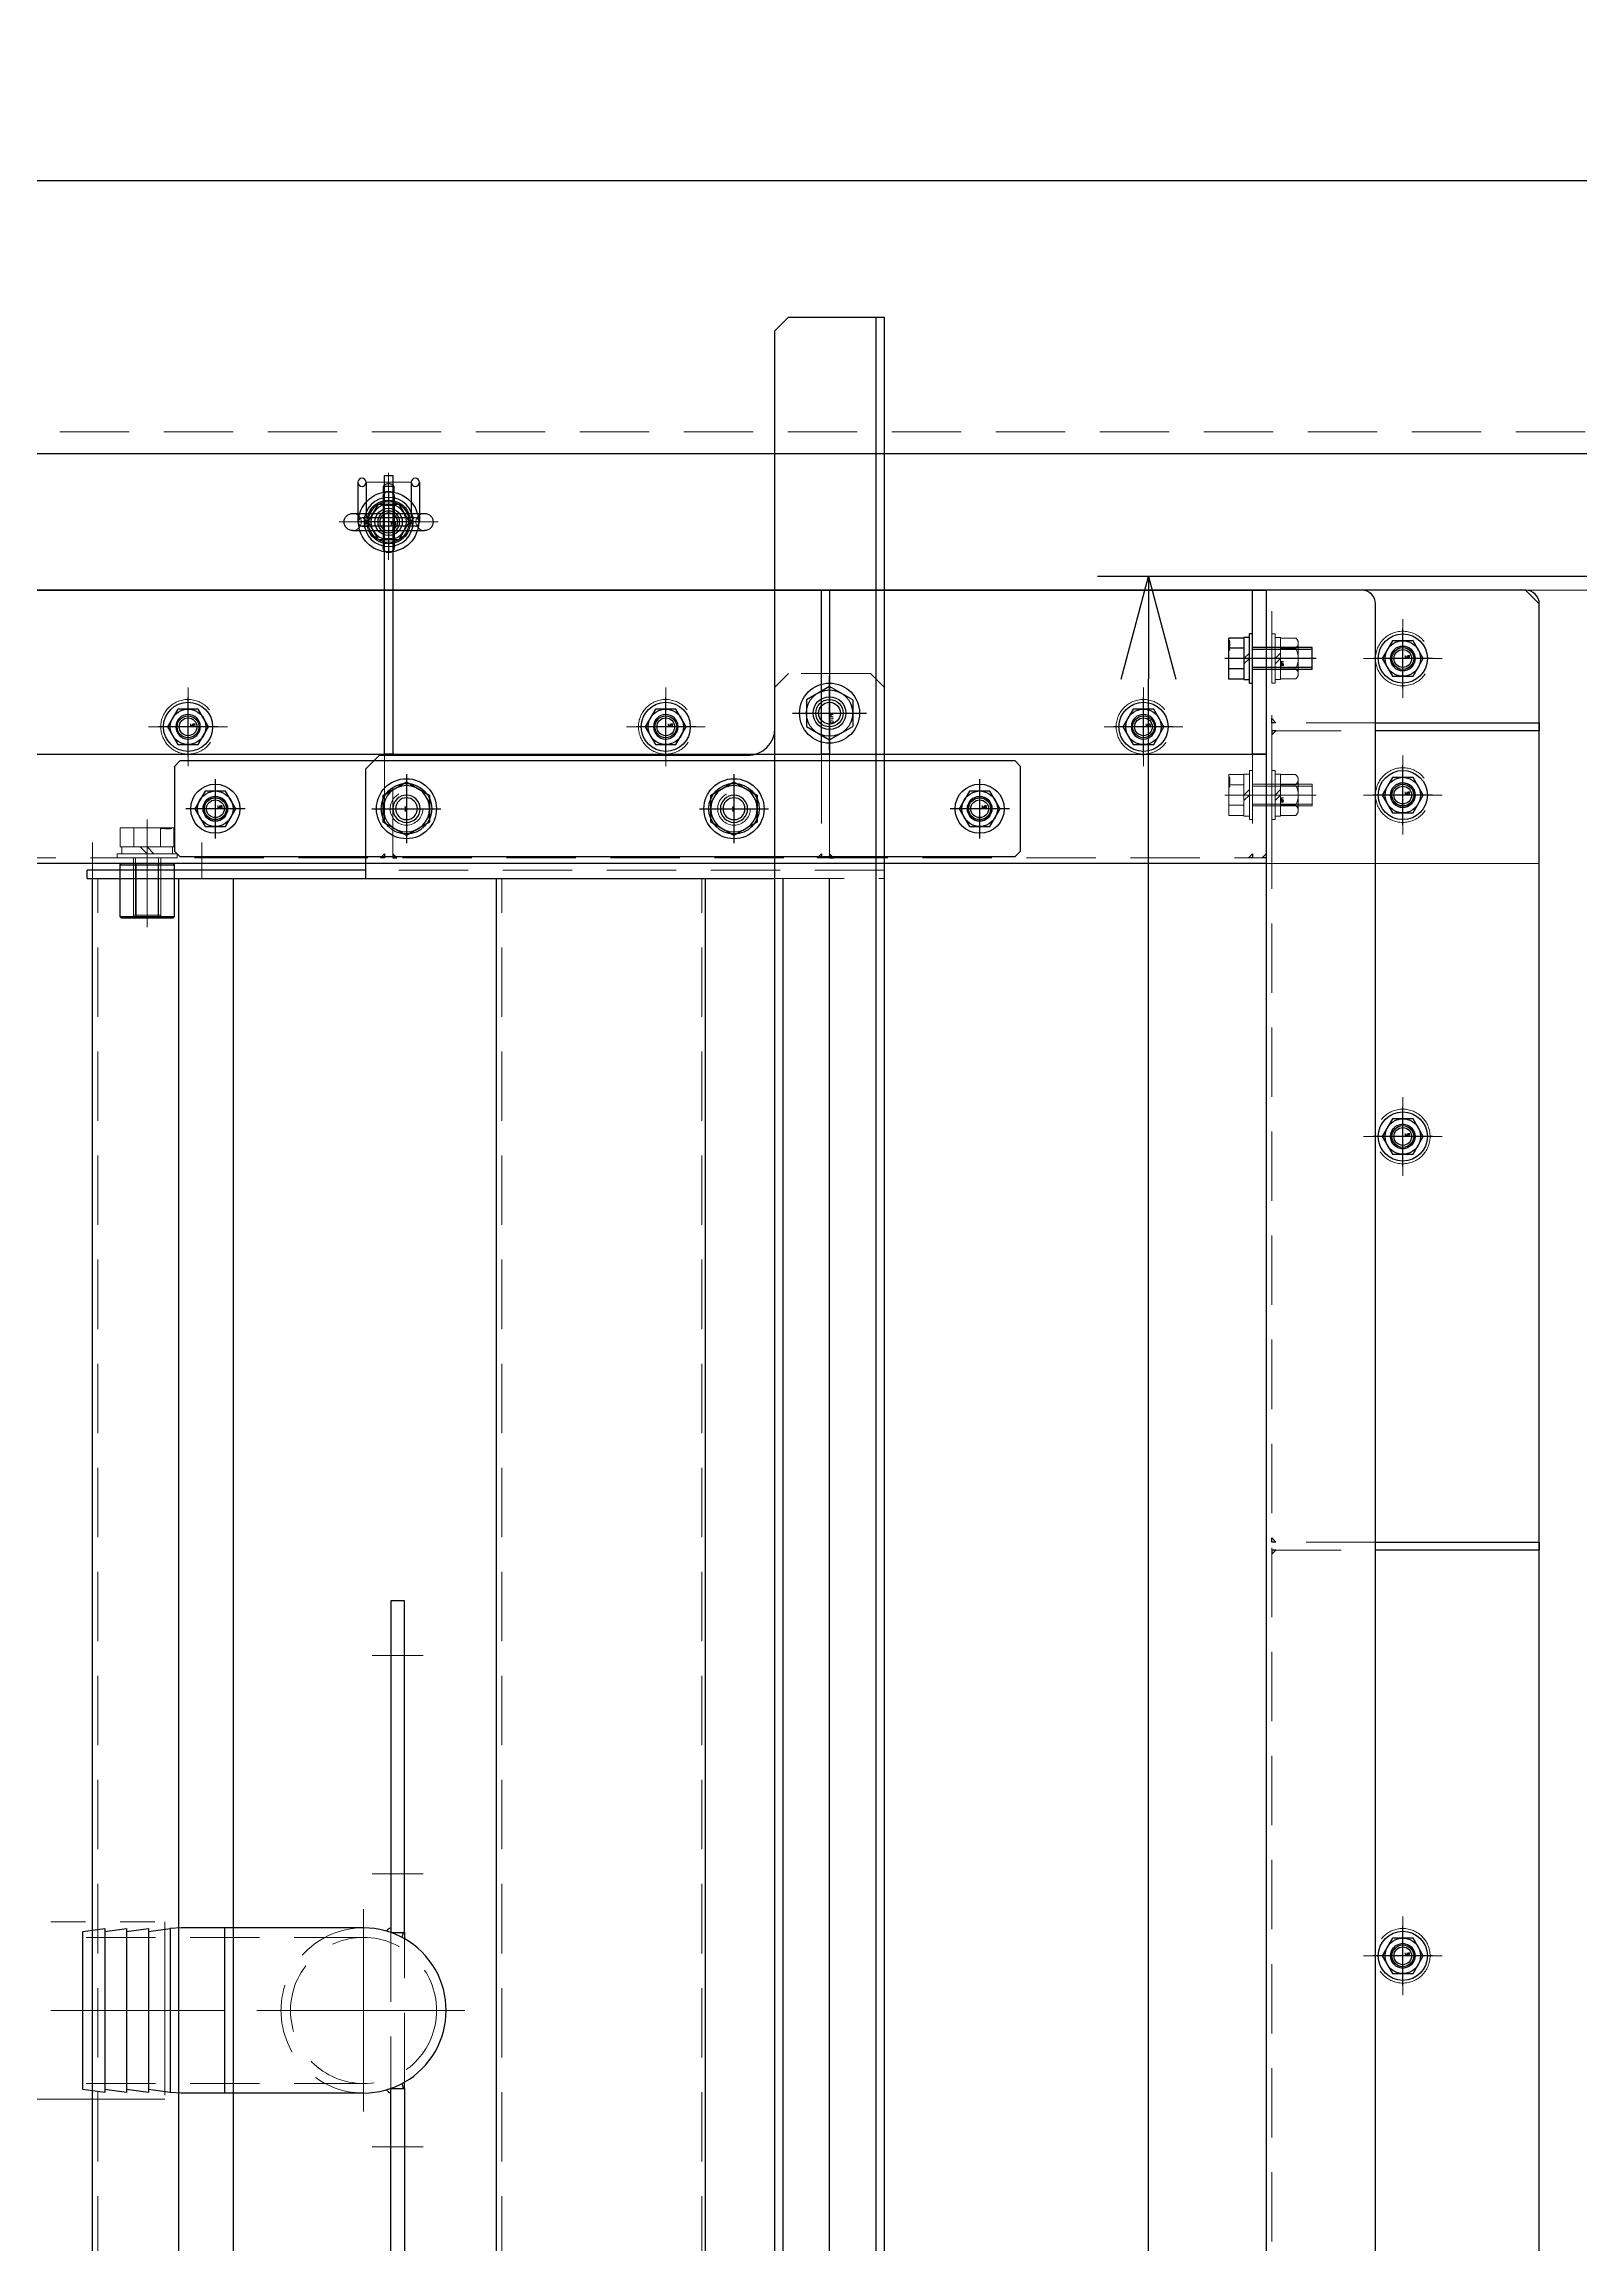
# Model space of a CAD drawing. Header units: millimetres. Extents: x -8731 to 85711, y -14522 to 31379.
# Drawn here: x 3292 to 3855, y 5232 to 6038 of the extents above; entities that cross this region are included whole.
import ezdxf
from ezdxf import colors
from ezdxf.entities.mleader import LeaderData, LeaderLine
from ezdxf.enums import TextEntityAlignment as Align
from ezdxf.math import Vec2, Vec3

# ---------------------------------------------------------------- set-up
doc = ezdxf.new("R2010")
doc.units = ezdxf.units.MM
doc.header["$LTSCALE"] = 4
doc.header["$PDMODE"] = 99
doc.header["$PDSIZE"] = 1
for name, pattern in [('CENTER2', [28.575, 19.05, -3.175, 3.175, -3.175]), ('HIDDEN', [9.525, 6.35, -3.175]), ('PHANTOM2', [31.75, 15.875, -3.175, 3.175, -3.175, 3.175, -3.175])]:
    doc.linetypes.add(name, pattern=pattern)
for name, color, linetype, lineweight in [('04_HIDDEN', 2, 'HIDDEN', 13), ('05_CENTER', 4, 'CENTER2', 13), ('06_PHANTOM', 2, 'PHANTOM2', 13), ('08_DIM', 3, 'Continuous', 13)]:
    doc.layers.add(name, color=color, linetype=linetype, lineweight=lineweight)
doc.layers.add('10_DRAFT', color=8, linetype='Continuous', lineweight=0, plot=False)
doc.styles.add('KSS_TXT', font='txt.shx', dxfattribs={"bigfont": 'extfont2.shx'})
doc.styles.add('KSS_TXT_L', font='txt.shx', dxfattribs={"height": 9, "bigfont": 'extfont2.shx'})
doc.styles.get("Standard").update_dxf_attribs({"font": 'txt.shx', "bigfont": 'extfont2.shx'})
doc.dimstyles.new('KSS_DIM', dxfattribs={"dimscale": 3, "dimtxt": 3, "dimasz": 2.5, "dimexe": 1.25, "dimexo": 0.625, "dimtad": 1, "dimdsep": 46, "dimtxsty": 'KSS_TXT', "dimblk": 'OPEN30', "dimcen": 0, "dimazin": 2, "dimtfac": 0.75, "dimtmove": 0, "dimatfit": 3, "dimldrblk": 'OPEN30', "dimfxl": 1, "dimtolj": 1, "dimarcsym": 0})

# ---------------------------------------------------------------- blocks, each defined once
blk = doc.blocks.new('AM_BALLOON1')
at = {"transparency": 16777216}
blk.add_circle((0, 0), 5, dxfattribs=at)
blk.add_attdef('B_NUMBER', text='', height=3, dxfattribs=at).set_placement((0, 0), align=Align.MIDDLE_CENTER)
blk = doc.blocks.new('_OPEN')
at = {"color": 0, "linetype": 'ByBlock'}
for p, q in [((-1, 0.167), (0, 0)), ((0, 0), (-1, -0.167)), ((0, 0), (-1, 0))]:
    blk.add_line(p, q, dxfattribs=at)
blk = doc.blocks.new('M8アイナットc_1')
at = {"color": 0}
for p, q in [((-13.15, 3.15), (13.15, 3.15)), ((-13.15, -3.15), (13.15, -3.15))]:
    blk.add_line(p, q, dxfattribs=at)
for centre, radius, start, end in [((-13.15, 0), 3.15, 90, 270), ((0, 0), 8, 23.18804, 156.81196), ((13.15, 0), 3.15, 270, 90), ((0, 0), 8, 203.18804, 336.81196)]:
    blk.add_arc(centre, radius, start, end, dxfattribs=at)
at = {"layer": '04_HIDDEN', "color": 0}
for radius in [4, 3.25]:
    blk.add_circle((0, 0), radius, dxfattribs=at)
for centre, radius, start, end in [((-13.15, 0), 3.15, 270, 90), ((0, 0), 8, 156.81196, 203.18804), ((0, 0), 8, 336.81196, 23.18804), ((13.15, 0), 3.15, 90, 270)]:
    blk.add_arc(centre, radius, start, end, dxfattribs=at)
at = {"layer": '05_CENTER', "color": 0}
for p, q in [((0, -10.01), (0, 10.01)), ((-18.09, 0), (18.09, 0))]:
    blk.add_line(p, q, dxfattribs=at)
blk = doc.blocks.new('8b_1_1_1')
at = {"color": 0, "linetype": 'CENTER2'}
for p, q in [((0, -10.87), (0, 10.87)), ((10.87, 0), (-10.87, 0))]:
    blk.add_line(p, q, dxfattribs=at)
at = {"color": 0}
for p, q in [((-3.75, 6.49), (-7.5, 0)), ((-3.75, 6.49), (-7.5, 0)), ((-7.5, 0), (-3.75, -6.49)), ((-7.5, 0), (-3.75, -6.49)), ((3.75, 6.49), (-3.75, 6.49)), ((3.75, 6.49), (-3.75, 6.49)), ((7.5, 0), (3.75, 6.49)), ((7.5, 0), (3.75, 6.49)), ((3.75, -6.49), (7.5, 0)), ((3.75, -6.49), (7.5, 0)), ((-3.75, -6.49), (3.75, -6.49)), ((-3.75, -6.49), (3.75, -6.49))]:
    blk.add_line(p, q, dxfattribs=at)
for radius in [9, 6.5, 4, 3.25]:
    blk.add_circle((0, 0), radius, dxfattribs=at)
at = {"layer": '10_DRAFT', "style": 'KSS_TXT'}
blk.add_text('M8', height=1, dxfattribs=at).set_placement((0.76, 0.14))
blk = doc.blocks.new('A$C4764547B_1')
at = {"color": 0}
for p, q in [((-2, -9.3), (-2, 9.3)), ((2, -9.3), (2, 9.3))]:
    blk.add_line(p, q, dxfattribs=at)
for centre, start, end in [((0, 9.3), 0, 180), ((0, -9.3), 180, 0)]:
    blk.add_arc(centre, 2, start, end, dxfattribs=at)
at = {"layer": '04_HIDDEN', "color": 0}
for centre, start, end in [((0, 9.3), 180, 0), ((0, -9.3), 0, 180)]:
    blk.add_arc(centre, 2, start, end, dxfattribs=at)
at = {"layer": '10_DRAFT'}
blk.add_line((-2, 0), (2, 0), dxfattribs=at)
blk = doc.blocks.new('A$C5B506AB2_1')
at = {"color": 0}
for p, q in [((-11.25, 14.51), (-11.25, 0)), ((-8.25, 14.51), (-8.25, 1.5)), ((8.25, 14.51), (8.25, 1.5)), ((11.25, 14.51), (11.25, 0)), ((9.75, 1.5), (-9.75, 1.5)), ((-8.25, 1.5), (-7.35, 1.5)), ((8.25, 1.5), (7.35, 1.5)), ((-9.77, -1.5), (-7.35, -1.5)), ((9.75, -1.5), (-9.75, -1.5)), ((9.77, -1.5), (7.35, -1.5))]:
    blk.add_line(p, q, dxfattribs=at)
blk.add_lwpolyline([(2, 11), (2, 13), (-2, 13), (-2, 11)], close=True, dxfattribs=at)
for radius in [11, 7.5, 5]:
    blk.add_circle((0, 0), radius, dxfattribs=at)
for centre, radius, start, end in [((-9.75, 14.51), 1.5, 0, 180), ((-9.75, 14.51), 1.5, 180, 0), ((0, 11.51), 2.5, 36.77126, 143.22874), ((9.75, 14.51), 1.5, 0, 180), ((9.75, 14.51), 1.5, 180, 0), ((-9.77, 0), 1.5, 180, 270), ((-9.75, 0), 1.5, 90, 270), ((-9.75, 0), 1.5, 270, 90), ((9.75, 0), 1.5, 90, 270), ((9.75, 0), 1.5, 270, 90), ((9.77, 0), 1.5, 270, 0)]:
    blk.add_arc(centre, radius, start, end, dxfattribs=at)
at = {"layer": '05_CENTER', "color": 0}
for p, q in [((0, -13.89), (0, 17.93)), ((-14.88, 0), (14.88, 0))]:
    blk.add_line(p, q, dxfattribs=at)
at = {"layer": '10_DRAFT'}
blk.add_line((8.25, 14.51), (-8.25, 14.51), dxfattribs=at)
blk = doc.blocks.new('A$C4C410D0F_1')
at = {"color": 4}
for name in ['M8アイナットc_1', 'A$C4764547B_1']:
    blk.add_blockref(name, (0, 0), dxfattribs=at)
at = {"color": 4, "xscale": -1, "rotation": 180}
blk.add_blockref('A$C5B506AB2_1', (0, 0), dxfattribs=at)
blk.add_blockref('8b_1_1_1', (0, 0))
blk = doc.blocks.new('A$C3AA34862_1_1_1')
at = {"color": 0}
blk.add_lwpolyline([(0, 1100), (2500, 1100), (2500, 1000), (0, 1000)], close=True, dxfattribs=at)
at = {"layer": '04_HIDDEN'}
blk.add_line((0, 1008), (2500, 1008), dxfattribs=at)
blk = doc.blocks.new('_Open30')
at = {"color": 0, "linetype": 'ByBlock', "lineweight": -2}
for p, q in [((-1, 0.268), (0, 0)), ((0, 0), (-1, -0.268)), ((0, 0), (-1, 0))]:
    blk.add_line(p, q, dxfattribs=at)
blk = doc.blocks.new('*D1873')
at = {"layer": '08_DIM', "color": 0, "lineweight": -2, "transparency": 16777216}
for p, q in [((3882.02, 5842.9), (3677.9, 5842.9)), ((3696.65, 3970.4), (3696.65, 5805.4)), ((3882.02, 3932.9), (3677.9, 3932.9))]:
    blk.add_line(p, q, dxfattribs=at)
at = {"layer": 'Defpoints', "color": 0, "transparency": 16777216}
for p in [(3696.65, 5842.9), (3891.4, 5842.9), (3891.4, 3932.9)]:
    blk.add_point(p, dxfattribs=at)
at = {"layer": '08_DIM', "color": 0, "lineweight": -2, "transparency": 16777216, "xscale": 37.5, "yscale": 37.5, "zscale": 37.5}
for p, rotation in [((3696.65, 5842.9), 90), ((3696.65, 3932.9), 270)]:
    blk.add_blockref('_Open30', p, dxfattribs=dict(at, rotation=rotation))
at = {"layer": '08_DIM', "color": 0, "transparency": 16777216, "insert": (3664.77, 4887.9), "char_height": 45, "attachment_point": 5, "rotation": 90, "style": 'KSS_TXT'}
blk.add_mtext('\\A1;1910', dxfattribs=at)
blk = doc.blocks.new('A$C31BA7C9D_1_1_1')
at = {"color": 0}
blk.add_line((-30, 50), (1670, 50), dxfattribs=at)
blk.add_lwpolyline([(1670, -50), (1670, -50), (-30, -50), (-30, -50)], dxfattribs=at)
for centre, radius in [((1270, 0), 10), ((1570, 0), 10), ((1270, 0), 4.5), ((1570, 0), 4.5)]:
    blk.add_circle(centre, radius, dxfattribs=at)
at = {"layer": '05_CENTER'}
for p, q in [((1270, -14.44), (1270, 14.44)), ((1570, -14.44), (1570, 14.44)), ((1255.56, 0), (1284.44, 0)), ((1555.56, 0), (1584.44, 0))]:
    blk.add_line(p, q, dxfattribs=at)
at = {"layer": '10_DRAFT'}
blk.add_line((1670, 50), (1670, -50), dxfattribs=at)
blk = doc.blocks.new('A$C4A032556_1_1_1')
at = {"color": 0}
blk.add_lwpolyline([(150, 50), (150, 50), (150, -45), (145, -50), (-545, -50), (-550, -45), (-550, 50)], dxfattribs=at)
for centre in [(100, 25), (-345, 0), (-170, 0), (5, 0), (100, -25)]:
    blk.add_circle(centre, 4.5, dxfattribs=at)
at = {"layer": '04_HIDDEN'}
blk.add_lwpolyline([(-550, 50), (150, 50)], dxfattribs=at)
for centre in [(100, 25), (-345, 0), (-170, 0), (5, 0), (100, -25)]:
    blk.add_circle(centre, 10, dxfattribs=at)
at = {"layer": '05_CENTER'}
for p, q in [((100, 10.56), (100, 39.44)), ((114.44, 25), (85.56, 25)), ((-345, -14.44), (-345, 14.44)), ((-170, -14.44), (-170, 14.44)), ((5, -14.44), (5, 14.44)), ((-330.56, 0), (-359.44, 0)), ((-155.56, 0), (-184.44, 0)), ((19.44, 0), (-9.44, 0)), ((100, -39.44), (100, -10.56)), ((114.44, -25), (85.56, -25))]:
    blk.add_line(p, q, dxfattribs=at)
blk = doc.blocks.new('A$C73615150_1_1_1')
at = {"color": 0}
blk.add_line((-20, 10), (520, 10), dxfattribs=at)
blk.add_lwpolyline([(520, -50), (520, -50), (520, 50), (-80, 50), (-80, -45, 0.414214), (-75, -50), (-75, -50), (520, -50)], format="xyb", dxfattribs=at)
at = {"color": 3}
for points in [[(197, 48), (195.5, 48), (195.5, 48), (197, 46.5)], [(200, 48), (201.5, 48), (201.5, 48), (200, 46.5)], [(357, 48), (355.5, 48), (355.5, 48), (357, 46.5)], [(360, 48), (361.5, 48), (361.5, 48), (360, 46.5)], [(515, 48), (513.5, 48), (513.5, 48), (515, 46.5)], [(520, 48), (518.5, 48), (518.5, 48), (520, 46.5)]]:
    blk.add_lwpolyline(points, close=True, dxfattribs=at)
at = {"color": 0}
for points in [[(200, 10), (197, 10), (197, -92), (200, -92)], [(360, 10), (357, 10), (357, -50), (360, -50)], [(520, 10), (515, 10), (515, -50), (520, -50)]]:
    blk.add_lwpolyline(points, close=True, dxfattribs=at)
for centre in [(135, 30), (415, 30), (125, 0), (300, 0), (475, 0)]:
    blk.add_circle(centre, 4.5, dxfattribs=at)
at = {"layer": '04_HIDDEN'}
for p, q in [((-25, 48), (520, 48)), ((197, 10), (197, 48)), ((200, 48), (200, 10)), ((357, 10), (357, 48)), ((360, 10), (360, 48)), ((360, 48), (360, 10)), ((515, 10), (515, 48)), ((520, 48), (520, 10)), ((197, -69), (200, -69)), ((197, -81), (200, -81))]:
    blk.add_line(p, q, dxfattribs=at)
at = {"layer": '05_CENTER'}
for p, q in [((90, 42.39), (90, 55.61)), ((110, 42.39), (110, 55.61)), ((130, 42.39), (130, 55.61)), ((135, 22.66), (135, 37.34)), ((415, 22.66), (415, 37.34)), ((142.34, 30), (127.66, 30)), ((422.34, 30), (407.66, 30)), ((509.2, 25), (525.89, 25)), ((125, -9.34), (125, 9.34)), ((300, -9.34), (300, 9.34)), ((475, -9.34), (475, 9.34)), ((134.34, 0), (115.66, 0)), ((309.34, 0), (290.66, 0)), ((484.34, 0), (465.66, 0)), ((509.2, -25), (525.89, -25)), ((191.62, -75), (205.22, -75))]:
    blk.add_line(p, q, dxfattribs=at)
blk = doc.blocks.new('A$C736D5B8A_1_1_1')
at = {"color": 0}
blk.add_line((-117, 10), (1773, 10), dxfattribs=at)
blk.add_lwpolyline([(-117, -50), (1773, -50, 0.414214), (1778, -45), (1778, 50), (-122, 50), (-122, -45, 0.414214)], format="xyb", close=True, dxfattribs=at)
at = {"color": 3}
for points in [[(1426.5, 48), (1425, 48), (1425, 48), (1426.5, 46.5)], [(1429.5, 48), (1431, 48), (1431, 48), (1429.5, 46.5)], [(1726.5, 48), (1725, 48), (1725, 48), (1726.5, 46.5)], [(1729.5, 48), (1731, 48), (1731, 48), (1729.5, 46.5)]]:
    blk.add_lwpolyline(points, close=True, dxfattribs=at)
at = {"color": 0}
for points in [[(1426.5, 10), (1429.5, 10), (1429.5, -50), (1426.5, -50)], [(1726.5, 10), (1729.5, 10), (1729.5, -50), (1726.5, -50)]]:
    blk.add_lwpolyline(points, close=True, dxfattribs=at)
for centre in [(1278, 0), (1578, 0), (1703, 0), (1753, 0)]:
    blk.add_circle(centre, 4.5, dxfattribs=at)
blk.add_arc((1773, 15), 5, 270, 0, dxfattribs=at)
at = {"layer": '04_HIDDEN'}
for p, q in [((-122, 48), (1778, 48)), ((1426.5, 48), (1426.5, 10)), ((1429.5, 10), (1429.5, 48)), ((1726.5, 48), (1726.5, 10)), ((1729.5, 10), (1729.5, 48))]:
    blk.add_line(p, q, dxfattribs=at)
at = {"layer": '05_CENTER'}
for p, q in [((1703, 55.8), (1703, 42.11)), ((1753, 55.8), (1753, 42.11)), ((1278, -9.34), (1278, 9.34)), ((1578, -9.34), (1578, 9.34)), ((1703, -9.34), (1703, 9.34)), ((1753, -9.34), (1753, 9.34)), ((1268.66, 0), (1287.34, 0)), ((1568.66, 0), (1587.34, 0)), ((1693.66, 0), (1712.34, 0)), ((1743.66, 0), (1762.34, 0))]:
    blk.add_line(p, q, dxfattribs=at)
blk = doc.blocks.new('M8Nza_1_1_1')
at = {"color": 0}
for p, q in [((-7.5, 8.69), (-7.5, 3.2)), ((5.62, 9.7), (-5.63, 9.7)), ((-3.75, 3.2), (-3.75, 8.69)), ((3.75, 8.69), (3.75, 3.2)), ((7.5, 3.2), (7.5, 8.69)), ((-7.7, 3.2), (7.7, 3.2)), ((-7.7, 3.2), (-7.7, 1.2)), ((0, 1.2), (-2, 3.2)), ((0, 3.2), (2, 1.2)), ((7.7, 3.2), (7.7, 1.2))]:
    blk.add_line(p, q, dxfattribs=at)
at = {"color": 0, "linetype": 'CENTER2'}
blk.add_line((0, 9.7), (0, 0), dxfattribs=at)
at = {"color": 0}
blk.add_lwpolyline([(-9, 1.2), (9, 1.2), (9, 0), (-9, 0)], close=True, dxfattribs=at)
for centre, radius, start, end in [((-5.63, 7.45), 2.25, 33.626, 146.374), ((0, 2.2), 7.5, 60, 120), ((5.62, 7.45), 2.25, 33.626, 146.374)]:
    blk.add_arc(centre, radius, start, end, dxfattribs=at)
at = {"layer": '10_DRAFT', "style": 'KSS_TXT'}
blk.add_text('M8', height=1, dxfattribs=at).set_placement((0.87, 3.27))
blk = doc.blocks.new('A$C46CB4146_1_1_1')
at = {"color": 0}
for p, q in [((-7.51, 8.7), (7.51, 8.7)), ((-7.51, 3.2), (-7.51, 8.7)), ((-3.75, 3.2), (-3.75, 8.7)), ((3.75, 3.2), (3.75, 8.7)), ((7.51, 3.2), (7.51, 8.7)), ((-9, 1.2), (9, 1.2)), ((-9, 1.2), (-9, 0)), ((-7.7, 3.2), (-7.7, 1.2)), ((7.7, 3.2), (-7.7, 3.2)), ((0, 1.2), (-2, 3.2)), ((0, 3.2), (2, 1.2)), ((7.7, 1.2), (7.7, 3.2)), ((9, 0), (9, 1.2)), ((-9, 0), (9, 0))]:
    blk.add_line(p, q, dxfattribs=at)
at = {"color": 0, "linetype": 'CENTER2'}
blk.add_line((0, -23.3), (0, 10.2), dxfattribs=at)
at = {"color": 0, "linetype": 'HIDDEN'}
for p, q in [((-4, -21.8), (-4, 0)), ((-3.32, -21.8), (-3.32, 0)), ((3.32, -21.8), (3.32, 0)), ((4, -21.8), (4, 0)), ((-4, -21.8), (4, -21.8))]:
    blk.add_line(p, q, dxfattribs=at)
at = {"layer": '10_DRAFT', "style": 'KSS_TXT_L'}
blk.add_text('BT-M8x25L,SW,PW', height=0.3, dxfattribs=at).set_placement((2.97, 8.36))
blk = doc.blocks.new('FWTAS-D20-M10-T20.0a_1_1')
at = {"color": 0}
for p, q in [((-10, -0.5), (10, -0.5)), ((-10, -19.5), (10, -19.5))]:
    blk.add_line(p, q, dxfattribs=at)
blk.add_lwpolyline([(-9.5, -20), (9.5, -20), (10, -19.5), (10, -0.5), (9.5, 0), (-9.5, 0), (-10, -0.5), (-10, -19.5)], close=True, dxfattribs=at)
at = {"layer": '04_HIDDEN', "color": 0}
for p, q in [((-5, 0), (-5, -20)), ((-4, 0), (-4, -20)), ((4, 0), (4, -20)), ((5, 0), (5, -20))]:
    blk.add_line(p, q, dxfattribs=at)
at = {"layer": '05_CENTER', "color": 0}
blk.add_line((0, -23.39), (0, 3.39), dxfattribs=at)
blk = doc.blocks.new('A$C7AFA21F4_1_1_1')
at = {"color": 0}
for p, q in [((-9.81, 11), (9.81, 11)), ((-9.81, 4), (-9.81, 11)), ((-4.91, 4), (-4.91, 11)), ((4.91, 4), (4.91, 11)), ((9.81, 4), (9.81, 11)), ((-11, 1.5), (11, 1.5)), ((-11, 1.5), (-11, 0)), ((-11, 0), (11, 0)), ((9.81, 4), (-9.81, 4)), ((-9.25, 4), (-9.25, 1.5)), ((0, 1.5), (-2.5, 4)), ((0, 4), (2.5, 1.5)), ((9.25, 1.5), (9.25, 4)), ((11, 0), (11, 1.5))]:
    blk.add_line(p, q, dxfattribs=at)
at = {"color": 0, "linetype": 'CENTER2'}
blk.add_line((0, -24), (0, 14), dxfattribs=at)
at = {"color": 0, "linetype": 'HIDDEN'}
for p, q in [((-5, -21), (-5, 0)), ((-4.19, -21), (-4.19, 0)), ((4.19, -21), (4.19, 0)), ((5, -21), (5, 0)), ((-5, -21), (5, -21))]:
    blk.add_line(p, q, dxfattribs=at)
at = {"layer": '10_DRAFT', "style": 'KSS_TXT_L'}
blk.add_text('BT-M10x25L,SW,PW', height=0.3, dxfattribs=at).set_placement((5.1, 10.66))
blk = doc.blocks.new('A$C7CBE1021_1_1')
at = {"color": 0}
blk.add_lwpolyline([(-13, -17.5), (293, -17.5), (295, -15.5), (295, 15.5), (293, 17.5), (-13, 17.5), (-15, 15.5), (-15, -15.5)], close=True, dxfattribs=at)
for centre in [(0, 0), (280, 0)]:
    blk.add_circle(centre, 4.5, dxfattribs=at)
at = {"layer": '05_CENTER'}
for p, q in [((0, -7.34), (0, 7.34)), ((280, -7.34), (280, 7.34)), ((7.34, 0), (-7.34, 0)), ((287.34, 0), (272.66, 0))]:
    blk.add_line(p, q, dxfattribs=at)
blk = doc.blocks.new('NTFLS-20b_1_1')
at = {"color": 0}
for p, q in [((-4.9, 8.49), (-9.8, 0)), ((-4.9, 8.49), (4.9, 8.49)), ((9.8, 0), (4.9, 8.49)), ((-9.8, 0), (-4.9, -8.49)), ((4.9, -8.49), (9.8, 0)), ((-4.9, -8.49), (4.9, -8.49))]:
    blk.add_line(p, q, dxfattribs=at)
at = {"color": 0, "linetype": 'CENTER2'}
for p, q in [((0, -11.1), (0, 11.1)), ((11.1, 0), (-11.1, 0))]:
    blk.add_line(p, q, dxfattribs=at)
at = {"color": 0}
for radius in [8.49, 5, 4]:
    blk.add_circle((0, 0), radius, dxfattribs=at)
blk = doc.blocks.new('A$C69041DDD_1_1_1')
at = {"color": 0}
for p, q in [((77, 889.5), (72, 884.5)), ((212, 889.5), (77, 889.5)), ((72, 884.5), (72, 844.5)), ((72, 847.5), (-30, 847.5)), ((-30, 844.5), (-30, 847.5)), ((-30, 844.5), (222, 844.5)), ((-28, -844.5), (-28, 844.5)), ((120, -844.5), (120, 844.5)), ((196.59, -844.5), (196.59, 844.5)), ((222, -844.5), (222, 844.5)), ((225, -844.5), (225, 844.5)), ((242, -844.5), (242, 844.5))]:
    blk.add_line(p, q, dxfattribs=at)
at = {"color": 3}
for p, q in [((3.63, -844.5), (3.63, 844.5)), ((23.63, -844.5), (23.63, 844.5))]:
    blk.add_line(p, q, dxfattribs=at)
at = {"color": 0}
blk.add_circle((242, 905), 6, dxfattribs=at)
blk.add_arc((212, 899.5), 10, 270, 0, dxfattribs=at)
at = {"layer": '04_HIDDEN'}
for p, q in [((227, 919.5), (222, 914.5)), ((257, 919.5), (227, 919.5)), ((262, 914.5), (257, 919.5)), ((222, 914.5), (222, 899.5)), ((262, 844.5), (262, 914.5)), ((2, 844.5), (2, 847.5)), ((262, 847.5), (72, 847.5)), ((-26, -844.5), (-26, 844.5)), ((122, -844.5), (122, 844.5)), ((195.17, -844.5), (195.17, 844.5)), ((222, 844.5), (262, 844.5))]:
    blk.add_line(p, q, dxfattribs=at)
for centre in [(87, 870), (207, 870)]:
    blk.add_circle(centre, 6, dxfattribs=at)
at = {"layer": '05_CENTER'}
for p, q in [((242, 914.34), (242, 895.66)), ((232.66, 905), (251.34, 905)), ((87, 880.05), (87, 859.95)), ((207, 880.05), (207, 859.95)), ((76.95, 870), (97.05, 870)), ((196.95, 870), (217.05, 870))]:
    blk.add_line(p, q, dxfattribs=at)
at = {"layer": '10_DRAFT'}
blk.add_line((-8, 844.5), (-8, 847.5), dxfattribs=at)
at = {"color": 4, "xscale": -1, "rotation": 270}
for p in [(87, 870), (207, 870)]:
    blk.add_blockref('NTFLS-20b_1_1', p, dxfattribs=at)
blk = doc.blocks.new('A$C5EC12063_1_1')
at = {"color": 0}
blk.add_line((-1955, 17), (145, 17), dxfattribs=at)
blk.add_lwpolyline([(-1955, 20), (145, 20), (145, -15), (140, -20), (-1950, -20), (-1955, -15)], close=True, dxfattribs=at)
blk.add_circle((-1810, 0), 6, dxfattribs=at)
at = {"layer": '05_CENTER'}
for p, q in [((-1810, -9.34), (-1810, 9.34)), ((-1819.34, 0), (-1800.66, 0))]:
    blk.add_line(p, q, dxfattribs=at)
blk = doc.blocks.new('10b_2_1')
at = {"color": 0}
for p, q in [((-4.9, 8.49), (-9.8, 0)), ((-4.9, 8.49), (4.9, 8.49)), ((9.8, 0), (4.9, 8.49)), ((-9.8, 0), (-4.9, -8.49)), ((4.9, -8.49), (9.8, 0)), ((-4.9, -8.49), (4.9, -8.49))]:
    blk.add_line(p, q, dxfattribs=at)
at = {"color": 0, "linetype": 'CENTER2'}
for p, q in [((0, -13.51), (0, 13.51)), ((13.51, 0), (-13.51, 0))]:
    blk.add_line(p, q, dxfattribs=at)
at = {"color": 0}
for radius in [11, 8.49, 5, 4]:
    blk.add_circle((0, 0), radius, dxfattribs=at)
at = {"layer": '10_DRAFT', "style": 'KSS_TXT'}
blk.add_text('M10', height=1.25, dxfattribs=at).set_placement((0.26, 0.12))
blk = doc.blocks.new('A$C491655AE_1_1_1')
at = {"color": 0}
for p, q in [((-9.81, 0), (-4.91, 8.5)), ((-4.91, 8.5), (4.91, 8.5)), ((4.91, 8.5), (9.81, 0)), ((-4.91, -8.5), (-9.81, 0)), ((9.81, 0), (4.91, -8.5)), ((4.91, -8.5), (-4.91, -8.5))]:
    blk.add_line(p, q, dxfattribs=at)
at = {"color": 0, "linetype": 'CENTER2'}
for p, q in [((0, -12.64), (0, 12.64)), ((-12.64, 0), (12.64, 0))]:
    blk.add_line(p, q, dxfattribs=at)
at = {"color": 0}
for radius in [11, 9.25]:
    blk.add_circle((0, 0), radius, dxfattribs=at)
at = {"layer": '10_DRAFT', "style": 'KSS_TXT_L'}
blk.add_text('BT-M10', height=0.3, dxfattribs=at).set_placement((-0.7, -0.54))
blk = doc.blocks.new('A$C48F4429B_1_1')
for name, p in [('A$C5EC12063_1_1', (57.5, 220)), ('10b_2_1', (-1752.5, 220)), ('A$C491655AE_1_1_1', (-1717.5, 185)), ('A$C491655AE_1_1_1', (-1717.5, 65))]:
    blk.add_blockref(name, p)
at = {"rotation": 90}
blk.add_blockref('A$C69041DDD_1_1_1', (-847.5, -22), dxfattribs=at)
blk = doc.blocks.new('A$C171B1F0E_1_1')
at = {"color": 0}
for p, q in [((-102.8, 28.95), (-94.8, 30.05)), ((-102.8, -28.95), (-102.8, 28.95)), ((-94.8, 30.05), (-94.8, -30.05)), ((-94.8, 28.95), (-86.8, 30.05)), ((-86.8, 30.05), (-86.8, -30.05)), ((-86.8, 28.95), (-78.8, 30.05)), ((-78.8, 30.05), (-78.8, -30.05)), ((-78.8, 28.95), (-70.8, 30.05)), ((-66.8, 30.25), (-70.8, 30.05)), ((-70.8, 30.05), (-70.8, -30.05)), ((0, 30.25), (-66.8, 30.25)), ((-50.8, -30.25), (-50.8, 30.25)), ((15, 28.55), (15, 26.27)), ((-94.8, -30.05), (-102.8, -28.95)), ((-86.8, -30.05), (-94.8, -28.95)), ((-78.8, -30.05), (-86.8, -28.95)), ((-70.8, -30.05), (-78.8, -28.95)), ((-66.8, -30.25), (-70.8, -30.05)), ((0, -30.25), (-66.8, -30.25)), ((15, -28.55), (15, -26.27))]:
    blk.add_line(p, q, dxfattribs=at)
for points in [[(10, 28.55), (15, 28.55), (15, 150), (10, 150)], [(10, -28.55), (15, -28.55), (15, -150), (10, -150)]]:
    blk.add_lwpolyline(points, close=True, dxfattribs=at)
blk.add_arc((0, 0), 30.25, 269.99952, 90, dxfattribs=at)
at = {"color": 3}
for centre, radius, start, end in [((10.45, 27.94), 2.28, 101.3016, 150.93585), ((10, 28.55), 4.51, 336.42249, 0), ((10.45, -27.94), 2.28, 209.06415, 258.6984), ((10, -28.55), 4.51, 0, 23.57751)]:
    blk.add_arc(centre, radius, start, end, dxfattribs=at)
at = {"layer": '04_HIDDEN'}
for p, q in [((0, 26.75), (-102.8, 26.75)), ((10, 28.55), (10, -28.55)), ((15, -26.27), (15, 26.27)), ((0, -26.75), (-102.8, -26.75))]:
    blk.add_line(p, q, dxfattribs=at)
blk.add_circle((0, 0), 26.75, dxfattribs=at)
blk.add_arc((0, 0), 30.25, 90, 270, dxfattribs=at)
at = {"layer": '05_CENTER'}
for p, q in [((21.88, 130), (3.09, 130)), ((21.88, 50), (3.09, 50)), ((0, -37.04), (0, 37.04)), ((37.04, 0), (-108.3, 0)), ((-102.8, 0), (-50.8, 0)), ((21.88, -50), (3.09, -50)), ((21.88, -130), (3.09, -130))]:
    blk.add_line(p, q, dxfattribs=at)
blk = doc.blocks.new('A$C5F8F3055_1_1')
for name, p, rotation in [('A$C48F4429B_1_1', (-480, -847.5), 270), ('A$C736D5B8A_1_1_1', (-50, -828), 90), ('A$C46CB4146_1_1_1', (-105, 925), 90)]:
    blk.add_blockref(name, p, dxfattribs=dict(rotation=rotation))
at = {"xscale": -1, "rotation": 180}
for name, p in [('A$C73615150_1_1_1', (-620, 900)), ('A$C4A032556_1_1_1', (-150, 900))]:
    blk.add_blockref(name, p, dxfattribs=at)
for name, p in [('8b_1_1_1', (-50, 925)), ('8b_1_1_1', (-495, 900)), ('8b_1_1_1', (-320, 900)), ('8b_1_1_1', (-145, 900)), ('A$C7CBE1021_1_1', (-485, 870)), ('8b_1_1_1', (-485, 870)), ('8b_1_1_1', (-205, 870)), ('8b_1_1_1', (-50, 875)), ('8b_1_1_1', (-50, 750)), ('A$C171B1F0E_1_1', (-430.7, 430)), ('8b_1_1_1', (-50, 450))]:
    blk.add_blockref(name, p)
at = {"color": 4}
blk.add_blockref('FWTAS-D20-M10-T20.0a_1_1', (-510, 850), dxfattribs=at)
at = {"layer": '04_HIDDEN'}
for name, p, rotation in [('M8Nza_1_1_1', (-98, 925), 270), ('A$C46CB4146_1_1_1', (-105, 875), 90), ('M8Nza_1_1_1', (-98, 875), 270), ('A$C31BA7C9D_1_1_1', (-50, -820), 90)]:
    blk.add_blockref(name, p, dxfattribs=dict(at, rotation=rotation))
blk.add_blockref('A$C7AFA21F4_1_1_1', (-510, 852), dxfattribs=at)

msp = doc.modelspace()

# ---------------------------------------------------------------- linework, layer by layer
at = {"layer": '05_CENTER'}
msp.add_line((3091.29685, 5317.90432), (3336.29685, 5317.90432), dxfattribs=at)
at = {"layer": '06_PHANTOM', "color": 6}
msp.add_lwpolyline([(1793.29684, 5837.90432), (3960.39684, 5837.90432), (3960.39684, 3937.90432), (1793.29684, 3937.90432)], close=True, dxfattribs=at)
at = {"layer": '06_PHANTOM'}
msp.add_lwpolyline([(3091.29685, 5350.40432), (3336.29685, 5350.40432), (3336.29685, 5285.40432), (3091.29685, 5285.40432)], close=True, dxfattribs=at)

# ---------------------------------------------------------------- block references
for name, p in [('A$C3AA34862_1_1_1', (1583.29684, 4887.90432)), ('A$C5F8F3055_1_1', (3839.79686, 4887.90432))]:
    msp.add_blockref(name, p)
at = {"xscale": -1, "rotation": 180}
msp.add_blockref('A$C4C410D0F_1', (3418.28174, 5862.90432), dxfattribs=at)

# ---------------------------------------------------------------- dimensions: what is measured, and where the dimension line sits
at = {"layer": '08_DIM'}
dim = msp.add_linear_dim(base=(3696.64898, 5842.90432), p1=(3891.39684, 3932.90432), p2=(3891.39684, 5842.90432), angle=90, dimstyle='KSS_DIM', override={"dimscale": 15}, dxfattribs=at)
dim.commit()
dim.dimension.update_dxf_attribs({"geometry": '*D1873', "text_midpoint": (3664.77398, 4887.90432)})

# ---------------------------------------------------------------- leaders
ml = msp.add_multileader_block('Standard', dxfattribs=at)
ml.set_content('AM_BALLOON1', color=256, scale=15)
ml.set_attribute('B_NUMBER', 'AU', width=0)
ml.set_leader_properties(color=256, linetype='ByLayer', lineweight=-1)
ml.set_arrow_properties(name='OPEN')
ml.build(insert=Vec2(0, 0))
ml.multileader.update_dxf_attribs({"leader_type": 0, "has_dogleg": 0, "text_right_attachment_type": 6, "dogleg_length": 0, "arrow_head_size": 30, "scale": 15, "block_connection_type": 1})
ctx = ml.context
ctx.base_point, ctx.scale, ctx.char_height, ctx.arrow_head_size, ctx.landing_gap_size, ctx.plane_origin = Vec3(5844.83769, 21132.80583), 15, 60, 30, 30, Vec3(5844.83769, 21132.80583)
ctx.right_attachment, ctx.attachment_type = 6, 1
notes = []
notes.append((ctx, [(0, (0, 0, 0), (0, 0), (1, 0), 1, [])]))
ctx.block.insert = Vec3(5844.83769, 21132.80583)
ml = msp.add_multileader_block('Standard', dxfattribs=at)
ml.set_content('AM_BALLOON1', color=256, scale=15)
ml.set_attribute('B_NUMBER', 'AF', width=0)
ml.set_leader_properties(color=256, linetype='ByLayer', lineweight=-1)
ml.set_arrow_properties(name='OPEN')
ml.build(insert=Vec2(0, 0))
ml.multileader.update_dxf_attribs({"leader_type": 0, "has_dogleg": 0, "text_right_attachment_type": 6, "dogleg_length": 0, "arrow_head_size": 30, "scale": 15, "block_connection_type": 1})
ctx = ml.context
ctx.base_point, ctx.scale, ctx.char_height, ctx.arrow_head_size, ctx.landing_gap_size, ctx.plane_origin = Vec3(8262.14661, 16915.24927), 15, 60, 30, 30, Vec3(8262.14661, 16915.24927)
ctx.right_attachment, ctx.attachment_type = 6, 1
notes.append((ctx, [(0, (0, 0, 0), (0, 0), (1, 0), 1, [])]))
ctx.block.insert = Vec3(8262.14661, 16915.24927)
ml = msp.add_multileader_block('Standard', dxfattribs=at)
ml.set_content('AM_BALLOON1', color=256, scale=15)
ml.set_attribute('B_NUMBER', 'AO', width=0)
ml.set_leader_properties(color=256, linetype='ByLayer', lineweight=-1)
ml.set_arrow_properties(name='OPEN')
ml.build(insert=Vec2(0, 0))
ml.multileader.update_dxf_attribs({"leader_type": 0, "has_dogleg": 0, "text_right_attachment_type": 6, "dogleg_length": 0, "arrow_head_size": 30, "scale": 15, "block_connection_type": 1})
ctx = ml.context
ctx.base_point, ctx.scale, ctx.char_height, ctx.arrow_head_size, ctx.landing_gap_size, ctx.plane_origin = Vec3(11532.59715, 15665.61266), 15, 60, 30, 30, Vec3(11532.59715, 15665.61266)
ctx.right_attachment, ctx.attachment_type = 6, 1
notes.append((ctx, [(0, (0, 0, 0), (0, 0), (1, 0), 1, [])]))
ctx.block.insert = Vec3(11532.59715, 15665.61266)
ml = msp.add_multileader_block('Standard', dxfattribs=at)
ml.set_content('AM_BALLOON1', color=256, scale=15)
ml.set_attribute('B_NUMBER', 'D', width=0)
ml.set_leader_properties(color=256, linetype='ByLayer', lineweight=-1)
ml.set_arrow_properties(name='OPEN')
ml.build(insert=Vec2(0, 0))
ml.multileader.update_dxf_attribs({"leader_type": 0, "has_dogleg": 0, "text_right_attachment_type": 6, "dogleg_length": 0, "arrow_head_size": 30, "scale": 15, "block_connection_type": 1})
ctx = ml.context
ctx.base_point, ctx.scale, ctx.char_height, ctx.arrow_head_size, ctx.landing_gap_size, ctx.plane_origin = Vec3(9708.75838, 15394.05003), 15, 60, 30, 30, Vec3(9708.75838, 15394.05003)
ctx.right_attachment, ctx.attachment_type = 6, 1
notes.append((ctx, [(0, (0, 0, 0), (0, 0), (1, 0), 1, [])]))
ctx.block.insert = Vec3(9708.75838, 15394.05003)
ml = msp.add_multileader_block('Standard', dxfattribs=at)
ml.set_content('AM_BALLOON1', color=256, scale=15)
ml.set_attribute('B_NUMBER', 'E', width=0)
ml.set_leader_properties(color=256, linetype='ByLayer', lineweight=-1)
ml.set_arrow_properties(name='OPEN')
ml.build(insert=Vec2(0, 0))
ml.multileader.update_dxf_attribs({"leader_type": 0, "has_dogleg": 0, "text_right_attachment_type": 6, "dogleg_length": 0, "arrow_head_size": 30, "scale": 15, "block_connection_type": 1})
ctx = ml.context
ctx.base_point, ctx.scale, ctx.char_height, ctx.arrow_head_size, ctx.landing_gap_size, ctx.plane_origin = Vec3(4125.87913, 15299.50665), 15, 60, 30, 30, Vec3(4141.62998, 15072.38033)
ctx.right_attachment, ctx.attachment_type = 6, 1
notes.append((ctx, [(0, (0, 0, 0), (0, 0), (1, 0), 1, [])]))
ctx.block.insert = Vec3(4125.87913, 15299.50665)
ml = msp.add_multileader_block('Standard', dxfattribs=at)
ml.set_content('AM_BALLOON1', color=256, scale=15)
ml.set_attribute('B_NUMBER', 'A', width=0)
ml.set_leader_properties(color=256, linetype='ByLayer', lineweight=-1)
ml.set_arrow_properties(name='OPEN')
ml.build(insert=Vec2(0, 0))
ml.multileader.update_dxf_attribs({"leader_type": 0, "has_dogleg": 0, "text_right_attachment_type": 6, "dogleg_length": 0, "arrow_head_size": 30, "scale": 15, "block_connection_type": 1})
ctx = ml.context
ctx.base_point, ctx.scale, ctx.char_height, ctx.arrow_head_size, ctx.landing_gap_size, ctx.plane_origin = Vec3(13148.43876, 15210.37146), 15, 60, 30, 30, Vec3(13148.43876, 15210.37146)
ctx.right_attachment, ctx.attachment_type = 6, 1
notes.append((ctx, [(0, (0, 0, 0), (0, 0), (1, 0), 1, [])]))
ctx.block.insert = Vec3(13148.43876, 15210.37146)
ml = msp.add_multileader_block('Standard', dxfattribs=at)
ml.set_content('AM_BALLOON1', color=256, scale=15)
ml.set_attribute('B_NUMBER', 'B', width=0)
ml.set_leader_properties(color=256, linetype='ByLayer', lineweight=-1)
ml.set_arrow_properties(name='OPEN')
ml.build(insert=Vec2(0, 0))
ml.multileader.update_dxf_attribs({"leader_type": 0, "has_dogleg": 0, "text_right_attachment_type": 6, "dogleg_length": 0, "arrow_head_size": 30, "scale": 15, "block_connection_type": 1})
ctx = ml.context
ctx.base_point, ctx.scale, ctx.char_height, ctx.arrow_head_size, ctx.landing_gap_size, ctx.plane_origin = Vec3(13018.80587, 15068.9297), 15, 60, 30, 30, Vec3(13018.80587, 15068.9297)
ctx.right_attachment, ctx.attachment_type = 6, 1
notes.append((ctx, [(0, (0, 0, 0), (0, 0), (1, 0), 1, [])]))
ctx.block.insert = Vec3(13018.80587, 15068.9297)
ml = msp.add_multileader_block('Standard', dxfattribs=at)
ml.set_content('AM_BALLOON1', color=256, scale=15)
ml.set_attribute('B_NUMBER', 'AS', width=0)
ml.set_leader_properties(color=256, linetype='ByLayer', lineweight=-1)
ml.set_arrow_properties(name='OPEN')
ml.build(insert=Vec2(0, 0))
ml.multileader.update_dxf_attribs({"leader_type": 0, "has_dogleg": 0, "text_right_attachment_type": 6, "dogleg_length": 0, "arrow_head_size": 30, "scale": 15, "block_connection_type": 1})
ctx = ml.context
ctx.base_point, ctx.scale, ctx.char_height, ctx.arrow_head_size, ctx.landing_gap_size, ctx.plane_origin = Vec3(4130.22531, 15020.06589), 15, 60, 30, 30, Vec3(4145.97616, 14792.93957)
ctx.right_attachment, ctx.attachment_type = 6, 1
notes.append((ctx, [(0, (0, 0, 0), (0, 0), (1, 0), 1, [])]))
ctx.block.insert = Vec3(4130.22531, 15020.06589)
ml = msp.add_multileader_block('Standard', dxfattribs=at)
ml.set_content('AM_BALLOON1', color=256, scale=15)
ml.set_attribute('B_NUMBER', 'C', width=0)
ml.set_leader_properties(color=256, linetype='ByLayer', lineweight=-1)
ml.set_arrow_properties(name='OPEN')
ml.build(insert=Vec2(0, 0))
ml.multileader.update_dxf_attribs({"leader_type": 0, "has_dogleg": 0, "text_right_attachment_type": 6, "dogleg_length": 0, "arrow_head_size": 30, "scale": 15, "block_connection_type": 1})
ctx = ml.context
ctx.base_point, ctx.scale, ctx.char_height, ctx.arrow_head_size, ctx.landing_gap_size, ctx.plane_origin = Vec3(13161.52102, 14919.16787), 15, 60, 30, 30, Vec3(13161.52102, 14919.16787)
ctx.right_attachment, ctx.attachment_type = 6, 1
notes.append((ctx, [(0, (0, 0, 0), (0, 0), (1, 0), 1, [])]))
ctx.block.insert = Vec3(13161.52102, 14919.16787)
ml = msp.add_multileader_block('Standard', dxfattribs=at)
ml.set_content('AM_BALLOON1', color=256, scale=15)
ml.set_attribute('B_NUMBER', 'F', width=0)
ml.set_leader_properties(color=256, linetype='ByLayer', lineweight=-1)
ml.set_arrow_properties(name='OPEN')
ml.build(insert=Vec2(0, 0))
ml.multileader.update_dxf_attribs({"leader_type": 0, "has_dogleg": 0, "text_right_attachment_type": 6, "dogleg_length": 0, "arrow_head_size": 30, "scale": 15, "block_connection_type": 1})
ctx = ml.context
ctx.base_point, ctx.scale, ctx.char_height, ctx.arrow_head_size, ctx.landing_gap_size, ctx.plane_origin = Vec3(4366.2672, 13121.43144), 15, 60, 30, 30, Vec3(4366.2672, 13121.43144)
ctx.right_attachment, ctx.attachment_type = 6, 1
notes.append((ctx, [(0, (0, 0, 0), (0, 0), (1, 0), 1, [])]))
ctx.block.insert = Vec3(4366.2672, 13121.43144)
ml = msp.add_multileader_block('Standard', dxfattribs=at)
ml.set_content('AM_BALLOON1', color=256, scale=15)
ml.set_attribute('B_NUMBER', 'D', width=0)
ml.set_leader_properties(color=256, linetype='ByLayer', lineweight=-1)
ml.set_arrow_properties(name='OPEN')
ml.build(insert=Vec2(0, 0))
ml.multileader.update_dxf_attribs({"leader_type": 0, "has_dogleg": 0, "text_right_attachment_type": 6, "dogleg_length": 0, "arrow_head_size": 30, "scale": 15, "block_connection_type": 1})
ctx = ml.context
ctx.base_point, ctx.scale, ctx.char_height, ctx.arrow_head_size, ctx.landing_gap_size, ctx.plane_origin = Vec3(5844.83769, 6803.23474), 15, 60, 30, 30, Vec3(5844.83769, 6803.23474)
ctx.right_attachment, ctx.attachment_type = 6, 1
notes.append((ctx, [(0, (0, 0, 0), (0, 0), (1, 0), 1, [])]))
ctx.block.insert = Vec3(5844.83769, 6803.23474)
ml = msp.add_multileader_block('Standard', dxfattribs=at)
ml.set_content('AM_BALLOON1', color=256, scale=15)
ml.set_attribute('B_NUMBER', 'D', width=0)
ml.set_leader_properties(color=256, linetype='ByLayer', lineweight=-1)
ml.set_arrow_properties(name='OPEN')
ml.build(insert=Vec2(0, 0))
ml.multileader.update_dxf_attribs({"leader_type": 0, "has_dogleg": 0, "text_right_attachment_type": 6, "dogleg_length": 0, "arrow_head_size": 30, "scale": 15, "block_connection_type": 1})
ctx = ml.context
ctx.base_point, ctx.scale, ctx.char_height, ctx.arrow_head_size, ctx.landing_gap_size, ctx.plane_origin = Vec3(71378.15101, 6803.23474), 15, 60, 30, 30, Vec3(71378.15101, 6803.23474)
ctx.right_attachment, ctx.attachment_type = 6, 1
notes.append((ctx, [(0, (0, 0, 0), (0, 0), (1, 0), 1, [])]))
ctx.block.insert = Vec3(71378.15101, 6803.23474)
ml = msp.add_multileader_block('Standard', dxfattribs=at)
ml.set_content('AM_BALLOON1', color=256, scale=8)
ml.set_attribute('B_NUMBER', '82', width=0)
ml.set_leader_properties(color=256, linetype='ByLayer', lineweight=-1)
ml.set_arrow_properties(name='OPEN')
ml.build(insert=Vec2(0, 0))
ml.multileader.update_dxf_attribs({"leader_type": 0, "has_dogleg": 0, "text_right_attachment_type": 6, "dogleg_length": 0, "arrow_head_size": 16, "scale": 8, "block_connection_type": 1})
ctx = ml.context
ctx.base_point, ctx.scale, ctx.char_height, ctx.arrow_head_size, ctx.landing_gap_size, ctx.plane_origin = Vec3(22334.62169, 5802.54406), 8, 32, 16, 16, Vec3(22326.73219, 6062.60185)
ctx.right_attachment, ctx.attachment_type = 6, 1
notes.append((ctx, [(0, (0, 0, 0), (0, 0), (1, 0), 1, [])]))
ctx.block.insert = Vec3(22334.62169, 5802.54406)
ml = msp.add_multileader_block('Standard', dxfattribs=at)
ml.set_content('AM_BALLOON1', color=256, scale=8)
ml.set_attribute('B_NUMBER', '83', width=0)
ml.set_leader_properties(color=256, linetype='ByLayer', lineweight=-1)
ml.set_arrow_properties(name='OPEN')
ml.build(insert=Vec2(0, 0))
ml.multileader.update_dxf_attribs({"leader_type": 0, "has_dogleg": 0, "text_right_attachment_type": 6, "dogleg_length": 0, "arrow_head_size": 16, "scale": 8, "block_connection_type": 1})
ctx = ml.context
ctx.base_point, ctx.scale, ctx.char_height, ctx.arrow_head_size, ctx.landing_gap_size, ctx.plane_origin = Vec3(22414.93902, 5802.54406), 8, 32, 16, 16, Vec3(22407.04951, 6062.60185)
ctx.right_attachment, ctx.attachment_type = 6, 1
notes.append((ctx, [(0, (0, 0, 0), (0, 0), (1, 0), 1, [])]))
ctx.block.insert = Vec3(22414.93902, 5802.54406)
ml = msp.add_multileader_block('Standard', dxfattribs=at)
ml.set_content('AM_BALLOON1', color=256, scale=5)
ml.set_attribute('B_NUMBER', '114', width=0)
ml.set_leader_properties(color=256, linetype='ByLayer', lineweight=-1)
ml.set_arrow_properties(name='OPEN')
ml.build(insert=Vec2(0, 0))
ml.multileader.update_dxf_attribs({"leader_type": 0, "has_dogleg": 0, "text_right_attachment_type": 6, "dogleg_length": 0, "arrow_head_size": 10, "scale": 2.5, "block_connection_type": 1})
ctx = ml.context
ctx.base_point, ctx.scale, ctx.char_height, ctx.arrow_head_size, ctx.landing_gap_size, ctx.plane_origin = Vec3(33834.34528, 5596.34315), 2.5, 20, 10, 10, Vec3(33834.34528, 5596.34315)
ctx.right_attachment, ctx.attachment_type = 6, 1
notes.append((ctx, [(0, (0, 0, 0), (0, 0), (1, 0), 1, [])]))
ctx.block.insert = Vec3(33834.34528, 5596.34315)
for ctx, leaders in notes:
    for number, flags, end, landing, length, lines in leaders:
        leader = LeaderData()
        leader.index, (leader.has_last_leader_line, leader.has_dogleg_vector, leader.attachment_direction) = number, flags
        leader.last_leader_point, leader.dogleg_vector, leader.dogleg_length = Vec3(end), Vec3(landing), length
        for number, points, colour, breaks in lines:
            line = LeaderLine()
            line.index, line.vertices, line.color, line.breaks = number, Vec3.list(points), colors.encode_raw_color(colour), breaks
            leader.lines.append(line)
        ctx.leaders.append(leader)

doc.saveas('drawing.dxf')
